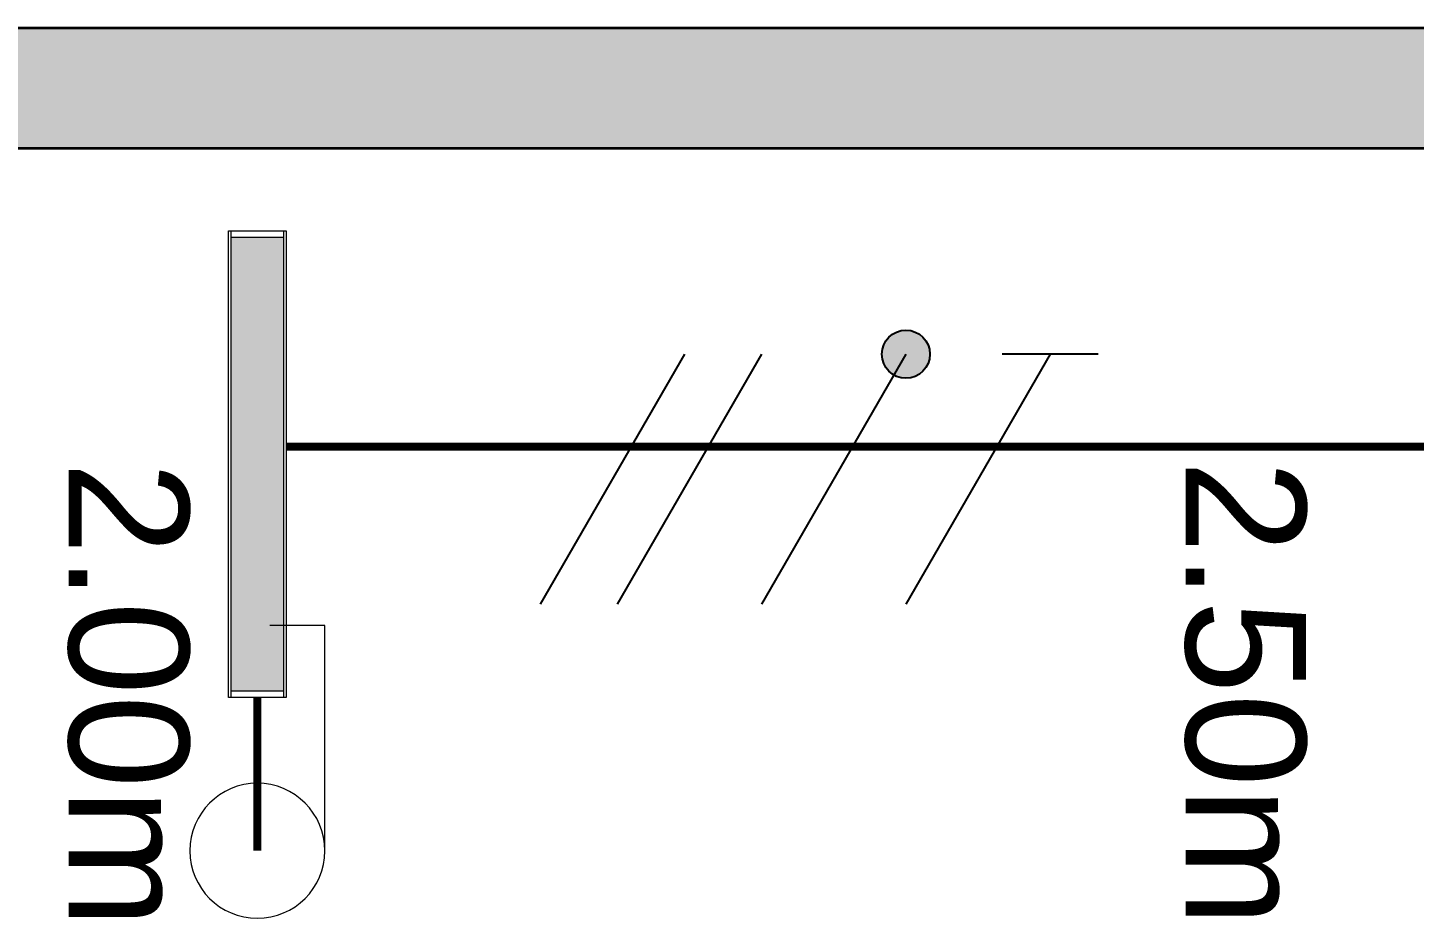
# Model space of a CAD drawing. Header units: metres. Extents: x 81 to 650, y -25 to 177.
# Drawn here: x 174.972 to 176.702, y 39.371 to 40.482 of the extents above; entities that cross this region are included whole.
import ezdxf
from ezdxf.lldxf.tags import DXFTag

# ---------------------------------------------------------------- set-up
doc = ezdxf.new("R2010")
doc.units = ezdxf.units.M
doc.layers.add('-ALAMBRADO', color=7, linetype='Continuous')
doc.layers.add('TEXTOS DE MEDIDAS', color=7, linetype='Continuous')
for name, color, linetype, lineweight in [('-CN-GYD-INTERRUPTORES DE PARED', 3, 'Continuous', 20), ('-CN-GYD-LUMINARIA CINTA LED', 4, 'Continuous', 18), ('-CN-GYD-TUBERÍA PRINCIPAL ILUMINACION', 5, 'Continuous', 5), ('_TEXTO', 7, 'Continuous', 9), ('Muro', 251, 'Continuous', 40)]:
    doc.layers.add(name, color=color, linetype=linetype, lineweight=lineweight)
doc.layers.add('A-HATCH CONCRETO', color=7, linetype='Continuous', true_color=0xc2c2c2)
doc.styles.get("Standard").update_dxf_attribs({"font": 'arial.ttf'})
tags = doc.linetypes.add('EMT_LINE', pattern='A,0.5,-0.2,["EMT",Standard,S=0.1,R=0,X=-0.1,Y=-0.05],-0.25', length=0.95).pattern_tags.tags
tags[6] = DXFTag(74, 10)

# ---------------------------------------------------------------- blocks, each defined once
blk = doc.blocks.new('A$Ce042a74c')
at = {"layer": 'A-HATCH CONCRETO', "ltscale": 0.03}
h = blk.add_hatch(color=256, dxfattribs=at)
h.dxf.hatch_style = 1
h.paths.add_polyline_path([(47.8307, 7.0243), (47.8307, 7.1743), (39.133, 7.1742), (39.133, 7.1747), (38.983, 7.1747), (38.983, 7.1743), (36.3832, 7.1749), (36.3832, 6.312), (36.8832, 6.3114), (36.8832, 7.0247), (36.7331, 7.0247), (36.7331, 6.4614), (36.5333, 6.462), (36.5332, 7.0248)])
at = {"layer": 'Muro'}
blk.add_lwpolyline([(47.8307, 7.0243), (47.8307, 7.1743), (36.5332, 7.1748), (36.5332, 7.0248)], close=True, dxfattribs=at)
blk = doc.blocks.new('3x')
at = {"layer": '-ALAMBRADO'}
h = blk.add_hatch(color=256, dxfattribs=at)
edge = h.paths.add_edge_path()
edge.add_arc((0.0777, 0.13), 0.025, 0, 360)
for p, q in [((-0.1524, 0.13), (-0.3025, -0.13)), ((-0.0724, 0.13), (-0.2225, -0.13)), ((0.0777, 0.13), (-0.0724, -0.13)), ((0.2277, 0.13), (0.0777, -0.13))]:
    blk.add_line(p, q, dxfattribs=at)
blk.add_lwpolyline([(0.2777, 0.13), (0.1777, 0.13)], dxfattribs=at)
blk.add_circle((0.0777, 0.13), 0.025, dxfattribs=at)
blk = doc.blocks.new('*U62')
at = {"layer": '-ALAMBRADO'}
blk.add_blockref('3x', (0, 0), dxfattribs=at)

msp = doc.modelspace()

# ---------------------------------------------------------------- hatches: boundary and pattern name
at = {"layer": '-CN-GYD-LUMINARIA CINTA LED'}
h = msp.add_hatch(dxfattribs=at)
h.set_pattern_fill('SWAMP', color=252, scale=0.5, angle=90)
h.set_pattern_definition([(360, (175.230774, 40.0094), (0.00168459, 0.00729449), [0.00042115, -0.00294803]), (90, (175.2309843, 40.0094001), (-0.00168459, 0.00729449), [0.000526434, -0.014062545]), (90, (175.2310369, 40.0094001), (-0.00168459, 0.00729449), [0.00042115, -0.01416783]), (90, (175.2309316, 40.0094001), (-0.00168459, 0.00729449), [0.00042115, -0.01416783]), (76.9961, (175.2310895, 40.0094), (-0.00168459, 0.00729449), [0.00029946, -0.007187024]), (103.0039, (175.230879, 40.0094), (-0.00336918, 3e-12), [0.00029946, -0.007187024])])
h.paths.add_polyline_path([(175.2912, 40.2203), (175.2256, 40.2203), (175.2256, 39.654), (175.2912, 39.654)])

# ---------------------------------------------------------------- linework, layer by layer
at = {"layer": '-CN-GYD-INTERRUPTORES DE PARED', "color": 3, "extrusion": (0, 0, -1)}
for p, q in [((175.3426, 39.7361), (175.2739, 39.7361)), ((175.3426, 39.4549), (175.3426, 39.7361))]:
    msp.add_line(p, q, dxfattribs=at)
msp.add_circle((-175.2584, 39.4549), 0.0842, dxfattribs=at)
at = {"layer": '-CN-GYD-LUMINARIA CINTA LED', "color": 4}
for p, q in [((175.2224, 40.2282), (175.2944, 40.2282)), ((175.2224, 39.6461), (175.2224, 40.2282)), ((175.2256, 39.6461), (175.2256, 40.2282)), ((175.2912, 40.2282), (175.2912, 39.6461)), ((175.2944, 40.2282), (175.2944, 39.6461)), ((175.2256, 40.2203), (175.2912, 40.2203)), ((175.2912, 39.654), (175.2256, 39.654)), ((175.2944, 39.6461), (175.2224, 39.6461))]:
    msp.add_line(p, q, dxfattribs=at)
at = {"layer": '-CN-GYD-TUBERÍA PRINCIPAL ILUMINACION', "linetype": 'EMT_LINE', "ltscale": 10, "const_width": 0.01}
for points in [[(175.2944, 39.959), (177.342, 39.959)], [(175.2584, 39.4549), (175.2584, 39.6458)]]:
    msp.add_lwpolyline(points, dxfattribs=at)

# ---------------------------------------------------------------- block references
msp.add_blockref('A$Ce042a74c', (130.5994, 33.3068))
at = {"layer": '_TEXTO', "linetype": 'Continuous', "ltscale": 10, "xscale": 1.2, "yscale": 1.2, "zscale": 320}
msp.add_blockref('*U62', (175.9743, 39.9184), dxfattribs=at)

# ---------------------------------------------------------------- texts
at = {"layer": 'TEXTOS DE MEDIDAS', "char_height": 0.15, "width": 0.447839, "attachment_point": 1, "rotation": 270}
for s, insert in [('\\A1;2.00m', (175.1731, 39.9406)), ('\\A1;2.50m', (176.5667, 39.9423))]:
    msp.add_mtext(s, dxfattribs=dict(at, insert=insert))

doc.saveas('drawing.dxf')
